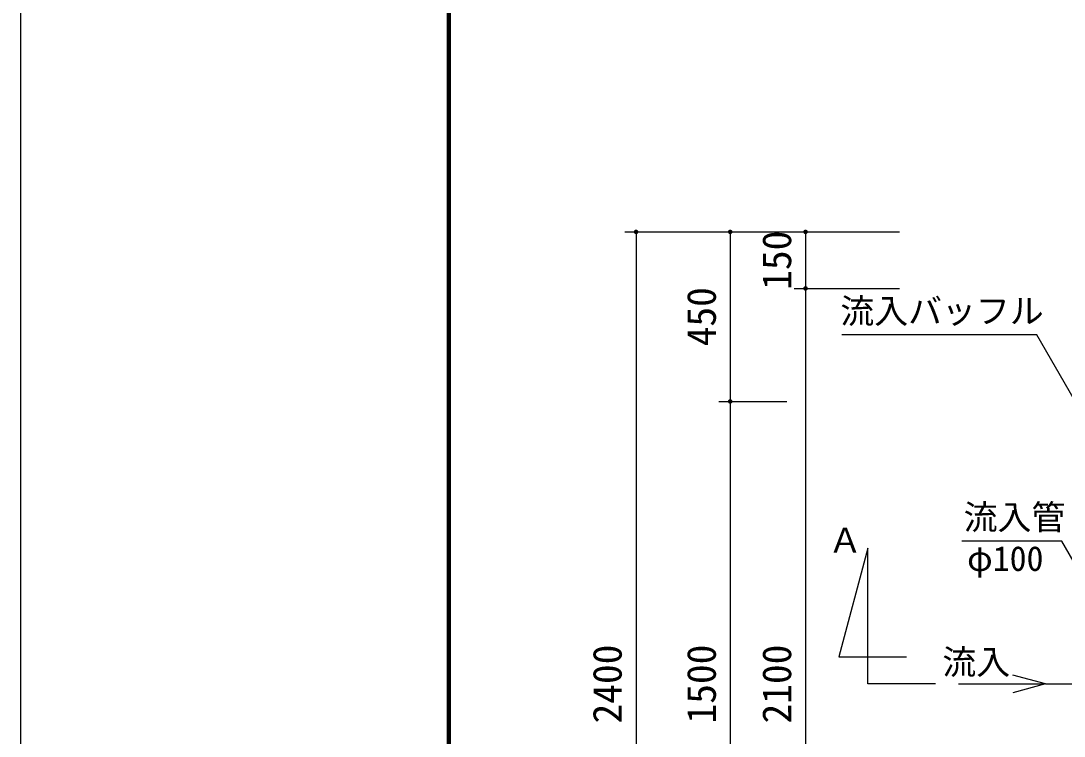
# Model space of a CAD drawing. Units: millimetres, scale not verified. Extents: x -8910 to 8910, y -6308 to 6308.
# Drawn here: x -8910 to -6140, y 617 to 2515 of the extents above; entities that cross this region are included whole.
import ezdxf
from ezdxf.enums import TextEntityAlignment as Align

# ---------------------------------------------------------------- set-up
doc = ezdxf.new("R2010")
doc.units = ezdxf.units.MM
doc.header["$LTSCALE"] = 30
doc.linetypes.add('CHAIN1', pattern=[8, 5, -1, 1, -1])
for name, color, linetype, lineweight in [('0-0_製作', 5, 'Continuous', 25), ('0-1_空気管', 3, 'Continuous', 25), ('0-3_寸法', 92, 'Continuous', 25), ('0-D_文字', 7, 'Continuous', 25), ('1-0_図面枠', 7, 'Continuous', 25), ('1-1_Axis_waku', 7, 'Continuous', 25)]:
    doc.layers.add(name, color=color, linetype=linetype, lineweight=lineweight)
doc.styles.add('ＭＳ ゴシック', font='')
doc.styles.get('ＭＳ ゴシック').set_extended_font_data('MS Gothic')

msp = doc.modelspace()

# ---------------------------------------------------------------- linework, layer by layer
at = {"layer": '0-0_製作', "color": 2}
for p, q in [((-7306.73, 1955.16), (-6826.73, 1955.16)), ((-7056.73, 1955.16), (-6826.73, 1955.16)), ((-6856.73, 1955.16), (-6577.17, 1955.16)), ((-6856.73, 1805.16), (-6577.17, 1805.16)), ((-7056.73, 1505.16), (-6876.48, 1505.16))]:
    msp.add_line(p, q, dxfattribs=at)
at = {"layer": '0-0_製作'}
for points in [[(-7281.79, 1958.38), (-7282.73, 1955.16), (-7282.71, 1955.54)], [(-7281.79, 1958.38), (-7276.73, 1955.16), (-7282.73, 1955.16)], [(-7276.73, 1955.16), (-7282.68, 1954.41), (-7282.73, 1955.16)], [(-7281.79, 1958.38), (-7282.71, 1955.54), (-7282.15, 1957.72)], [(-7282.15, 1957.72), (-7282.71, 1955.54), (-7282.62, 1956.29)], [(-7276.73, 1955.16), (-7282.54, 1953.67), (-7282.68, 1954.41)], [(-7282.15, 1957.72), (-7282.62, 1956.29), (-7282.43, 1957.02)], [(-7276.73, 1955.16), (-7282.3, 1952.95), (-7282.54, 1953.67)], [(-7276.73, 1955.16), (-7281.98, 1952.27), (-7282.3, 1952.95)], [(-7276.73, 1955.16), (-7281.58, 1951.63), (-7281.98, 1952.27)], [(-7281.35, 1958.99), (-7276.73, 1955.16), (-7281.79, 1958.38)], [(-7276.73, 1955.16), (-7281.1, 1951.05), (-7281.58, 1951.63)], [(-7280.83, 1959.54), (-7276.73, 1955.16), (-7281.35, 1958.99)], [(-7276.73, 1955.16), (-7280.55, 1950.54), (-7281.1, 1951.05)], [(-7280.25, 1960.02), (-7276.73, 1955.16), (-7280.83, 1959.54)], [(-7276.73, 1955.16), (-7279.94, 1950.1), (-7280.55, 1950.54)], [(-7279.62, 1960.42), (-7276.73, 1955.16), (-7280.25, 1960.02)], [(-7276.73, 1955.16), (-7279.28, 1949.73), (-7279.94, 1950.1)], [(-7278.93, 1960.74), (-7276.73, 1955.16), (-7279.62, 1960.42)], [(-7276.73, 1955.16), (-7278.58, 1949.46), (-7279.28, 1949.73)], [(-7278.22, 1960.97), (-7276.73, 1955.16), (-7278.93, 1960.74)], [(-7276.73, 1955.16), (-7277.85, 1949.27), (-7278.58, 1949.46)], [(-7277.48, 1961.11), (-7276.73, 1955.16), (-7278.22, 1960.97)], [(-7276.73, 1949.16), (-7277.85, 1949.27), (-7276.73, 1955.16)], [(-7276.73, 1949.16), (-7277.1, 1949.17), (-7277.85, 1949.27)], [(-7276.73, 1961.16), (-7276.73, 1955.16), (-7277.48, 1961.11)], [(-7276.35, 1961.15), (-7276.73, 1955.16), (-7276.73, 1961.16)], [(-7275.6, 1961.06), (-7276.73, 1955.16), (-7276.35, 1961.15)], [(-7274.87, 1960.87), (-7276.73, 1955.16), (-7275.6, 1961.06)], [(-7274.87, 1960.87), (-7270.73, 1955.16), (-7276.73, 1955.16)], [(-7270.73, 1955.16), (-7276.73, 1949.16), (-7276.73, 1955.16)], [(-7270.73, 1955.16), (-7275.97, 1949.21), (-7276.73, 1949.16)], [(-7270.73, 1955.16), (-7275.23, 1949.35), (-7275.97, 1949.21)], [(-7270.73, 1955.16), (-7274.52, 1949.58), (-7275.23, 1949.35)], [(-7274.17, 1960.59), (-7270.73, 1955.16), (-7274.87, 1960.87)], [(-7270.73, 1955.16), (-7273.84, 1949.9), (-7274.52, 1949.58)], [(-7273.51, 1960.23), (-7270.73, 1955.16), (-7274.17, 1960.59)], [(-7270.73, 1955.16), (-7273.2, 1950.31), (-7273.84, 1949.9)], [(-7272.9, 1959.78), (-7270.73, 1955.16), (-7273.51, 1960.23)], [(-7270.73, 1955.16), (-7272.62, 1950.79), (-7273.2, 1950.31)], [(-7272.35, 1959.27), (-7270.73, 1955.16), (-7272.9, 1959.78)], [(-7270.73, 1955.16), (-7272.1, 1951.34), (-7272.62, 1950.79)], [(-7271.87, 1958.69), (-7270.73, 1955.16), (-7272.35, 1959.27)], [(-7270.73, 1955.16), (-7271.66, 1951.95), (-7272.1, 1951.34)], [(-7271.47, 1958.05), (-7270.73, 1955.16), (-7271.87, 1958.69)], [(-7270.73, 1955.16), (-7271.3, 1952.61), (-7271.66, 1951.95)], [(-7271.15, 1957.37), (-7270.73, 1955.16), (-7271.47, 1958.05)], [(-7270.74, 1954.78), (-7271.3, 1952.61), (-7270.73, 1955.16)], [(-7270.83, 1954.04), (-7271.3, 1952.61), (-7270.74, 1954.78)], [(-7270.83, 1954.04), (-7271.02, 1953.31), (-7271.3, 1952.61)], [(-7270.91, 1956.65), (-7270.73, 1955.16), (-7271.15, 1957.37)], [(-7270.77, 1955.91), (-7270.73, 1955.16), (-7270.91, 1956.65)], [(-7031.79, 1958.38), (-7032.73, 1955.16), (-7032.71, 1955.54)], [(-7031.79, 1958.38), (-7026.73, 1955.16), (-7032.73, 1955.16)], [(-7026.73, 1955.16), (-7032.68, 1954.41), (-7032.73, 1955.16)], [(-7031.79, 1958.38), (-7032.71, 1955.54), (-7032.15, 1957.72)], [(-7032.15, 1957.72), (-7032.71, 1955.54), (-7032.62, 1956.29)], [(-7026.73, 1955.16), (-7032.54, 1953.67), (-7032.68, 1954.41)], [(-7032.15, 1957.72), (-7032.62, 1956.29), (-7032.43, 1957.02)], [(-7026.73, 1955.16), (-7032.3, 1952.95), (-7032.54, 1953.67)], [(-7026.73, 1955.16), (-7031.98, 1952.27), (-7032.3, 1952.95)], [(-7026.73, 1955.16), (-7031.58, 1951.63), (-7031.98, 1952.27)], [(-7031.35, 1958.99), (-7026.73, 1955.16), (-7031.79, 1958.38)], [(-7026.73, 1955.16), (-7031.1, 1951.05), (-7031.58, 1951.63)], [(-7030.83, 1959.54), (-7026.73, 1955.16), (-7031.35, 1958.99)], [(-7026.73, 1955.16), (-7030.55, 1950.54), (-7031.1, 1951.05)], [(-7030.25, 1960.02), (-7026.73, 1955.16), (-7030.83, 1959.54)], [(-7026.73, 1955.16), (-7029.94, 1950.1), (-7030.55, 1950.54)], [(-7029.62, 1960.42), (-7026.73, 1955.16), (-7030.25, 1960.02)], [(-7026.73, 1955.16), (-7029.28, 1949.73), (-7029.94, 1950.1)], [(-7028.93, 1960.74), (-7026.73, 1955.16), (-7029.62, 1960.42)], [(-7026.73, 1955.16), (-7028.58, 1949.46), (-7029.28, 1949.73)], [(-7028.22, 1960.97), (-7026.73, 1955.16), (-7028.93, 1960.74)], [(-7026.73, 1955.16), (-7027.85, 1949.27), (-7028.58, 1949.46)], [(-7027.48, 1961.11), (-7026.73, 1955.16), (-7028.22, 1960.97)], [(-7026.73, 1949.16), (-7027.85, 1949.27), (-7026.73, 1955.16)], [(-7026.73, 1949.16), (-7027.1, 1949.17), (-7027.85, 1949.27)], [(-7026.73, 1961.16), (-7026.73, 1955.16), (-7027.48, 1961.11)], [(-7026.35, 1961.15), (-7026.73, 1955.16), (-7026.73, 1961.16)], [(-7025.6, 1961.06), (-7026.73, 1955.16), (-7026.35, 1961.15)], [(-7024.87, 1960.87), (-7026.73, 1955.16), (-7025.6, 1961.06)], [(-7024.87, 1960.87), (-7020.73, 1955.16), (-7026.73, 1955.16)], [(-7020.73, 1955.16), (-7026.73, 1949.16), (-7026.73, 1955.16)], [(-7020.73, 1955.16), (-7025.97, 1949.21), (-7026.73, 1949.16)], [(-7020.73, 1955.16), (-7025.23, 1949.35), (-7025.97, 1949.21)], [(-7020.73, 1955.16), (-7024.52, 1949.58), (-7025.23, 1949.35)], [(-7024.17, 1960.59), (-7020.73, 1955.16), (-7024.87, 1960.87)], [(-7020.73, 1955.16), (-7023.84, 1949.9), (-7024.52, 1949.58)], [(-7023.51, 1960.23), (-7020.73, 1955.16), (-7024.17, 1960.59)], [(-7020.73, 1955.16), (-7023.2, 1950.31), (-7023.84, 1949.9)], [(-7022.9, 1959.78), (-7020.73, 1955.16), (-7023.51, 1960.23)], [(-7020.73, 1955.16), (-7022.62, 1950.79), (-7023.2, 1950.31)], [(-7022.35, 1959.27), (-7020.73, 1955.16), (-7022.9, 1959.78)], [(-7020.73, 1955.16), (-7022.1, 1951.34), (-7022.62, 1950.79)], [(-7021.87, 1958.69), (-7020.73, 1955.16), (-7022.35, 1959.27)], [(-7020.73, 1955.16), (-7021.66, 1951.95), (-7022.1, 1951.34)], [(-7021.47, 1958.05), (-7020.73, 1955.16), (-7021.87, 1958.69)], [(-7020.73, 1955.16), (-7021.3, 1952.61), (-7021.66, 1951.95)], [(-7021.15, 1957.37), (-7020.73, 1955.16), (-7021.47, 1958.05)], [(-7020.74, 1954.78), (-7021.3, 1952.61), (-7020.73, 1955.16)], [(-7020.83, 1954.04), (-7021.3, 1952.61), (-7020.74, 1954.78)], [(-7020.83, 1954.04), (-7021.02, 1953.31), (-7021.3, 1952.61)], [(-7020.91, 1956.65), (-7020.73, 1955.16), (-7021.15, 1957.37)], [(-7020.77, 1955.91), (-7020.73, 1955.16), (-7020.91, 1956.65)], [(-6831.79, 1958.38), (-6832.73, 1955.16), (-6832.71, 1955.54)], [(-6831.79, 1958.38), (-6826.73, 1955.16), (-6832.73, 1955.16)], [(-6826.73, 1955.16), (-6832.68, 1954.41), (-6832.73, 1955.16)], [(-6831.79, 1958.38), (-6832.71, 1955.54), (-6832.15, 1957.72)], [(-6832.15, 1957.72), (-6832.71, 1955.54), (-6832.62, 1956.29)], [(-6826.73, 1955.16), (-6832.54, 1953.67), (-6832.68, 1954.41)], [(-6832.15, 1957.72), (-6832.62, 1956.29), (-6832.43, 1957.02)], [(-6826.73, 1955.16), (-6832.3, 1952.95), (-6832.54, 1953.67)], [(-6826.73, 1955.16), (-6831.98, 1952.27), (-6832.3, 1952.95)], [(-6826.73, 1955.16), (-6831.58, 1951.63), (-6831.98, 1952.27)], [(-6831.35, 1958.99), (-6826.73, 1955.16), (-6831.79, 1958.38)], [(-6826.73, 1955.16), (-6831.1, 1951.05), (-6831.58, 1951.63)], [(-6830.83, 1959.54), (-6826.73, 1955.16), (-6831.35, 1958.99)], [(-6826.73, 1955.16), (-6830.55, 1950.54), (-6831.1, 1951.05)], [(-6830.25, 1960.02), (-6826.73, 1955.16), (-6830.83, 1959.54)], [(-6826.73, 1955.16), (-6829.94, 1950.1), (-6830.55, 1950.54)], [(-6829.62, 1960.42), (-6826.73, 1955.16), (-6830.25, 1960.02)], [(-6826.73, 1955.16), (-6829.28, 1949.73), (-6829.94, 1950.1)], [(-6828.93, 1960.74), (-6826.73, 1955.16), (-6829.62, 1960.42)], [(-6826.73, 1955.16), (-6828.58, 1949.46), (-6829.28, 1949.73)], [(-6828.22, 1960.97), (-6826.73, 1955.16), (-6828.93, 1960.74)], [(-6826.73, 1955.16), (-6827.85, 1949.27), (-6828.58, 1949.46)], [(-6827.48, 1961.11), (-6826.73, 1955.16), (-6828.22, 1960.97)], [(-6826.73, 1949.16), (-6827.85, 1949.27), (-6826.73, 1955.16)], [(-6826.73, 1949.16), (-6827.1, 1949.17), (-6827.85, 1949.27)], [(-6826.73, 1961.16), (-6826.73, 1955.16), (-6827.48, 1961.11)], [(-6826.35, 1961.15), (-6826.73, 1955.16), (-6826.73, 1961.16)], [(-6825.6, 1961.06), (-6826.73, 1955.16), (-6826.35, 1961.15)], [(-6824.87, 1960.87), (-6826.73, 1955.16), (-6825.6, 1961.06)], [(-6824.87, 1960.87), (-6820.73, 1955.16), (-6826.73, 1955.16)], [(-6820.73, 1955.16), (-6826.73, 1949.16), (-6826.73, 1955.16)], [(-6820.73, 1955.16), (-6825.97, 1949.21), (-6826.73, 1949.16)], [(-6820.73, 1955.16), (-6825.23, 1949.35), (-6825.97, 1949.21)], [(-6820.73, 1955.16), (-6824.52, 1949.58), (-6825.23, 1949.35)], [(-6824.17, 1960.59), (-6820.73, 1955.16), (-6824.87, 1960.87)], [(-6820.73, 1955.16), (-6823.84, 1949.9), (-6824.52, 1949.58)], [(-6823.51, 1960.23), (-6820.73, 1955.16), (-6824.17, 1960.59)], [(-6820.73, 1955.16), (-6823.2, 1950.31), (-6823.84, 1949.9)], [(-6822.9, 1959.78), (-6820.73, 1955.16), (-6823.51, 1960.23)], [(-6820.73, 1955.16), (-6822.62, 1950.79), (-6823.2, 1950.31)], [(-6822.35, 1959.27), (-6820.73, 1955.16), (-6822.9, 1959.78)], [(-6820.73, 1955.16), (-6822.1, 1951.34), (-6822.62, 1950.79)], [(-6821.87, 1958.69), (-6820.73, 1955.16), (-6822.35, 1959.27)], [(-6820.73, 1955.16), (-6821.66, 1951.95), (-6822.1, 1951.34)], [(-6821.47, 1958.05), (-6820.73, 1955.16), (-6821.87, 1958.69)], [(-6820.73, 1955.16), (-6821.3, 1952.61), (-6821.66, 1951.95)], [(-6821.15, 1957.37), (-6820.73, 1955.16), (-6821.47, 1958.05)], [(-6820.74, 1954.78), (-6821.3, 1952.61), (-6820.73, 1955.16)], [(-6820.83, 1954.04), (-6821.3, 1952.61), (-6820.74, 1954.78)], [(-6820.83, 1954.04), (-6821.02, 1953.31), (-6821.3, 1952.61)], [(-6820.91, 1956.65), (-6820.73, 1955.16), (-6821.15, 1957.37)], [(-6820.77, 1955.91), (-6820.73, 1955.16), (-6820.91, 1956.65)], [(-6831.79, 1808.38), (-6832.73, 1805.16), (-6832.71, 1805.54)], [(-6831.79, 1808.38), (-6826.73, 1805.16), (-6832.73, 1805.16)], [(-6826.73, 1805.16), (-6832.68, 1804.41), (-6832.73, 1805.16)], [(-6831.79, 1808.38), (-6832.71, 1805.54), (-6832.15, 1807.72)], [(-6832.15, 1807.72), (-6832.71, 1805.54), (-6832.62, 1806.29)], [(-6826.73, 1805.16), (-6832.54, 1803.67), (-6832.68, 1804.41)], [(-6832.15, 1807.72), (-6832.62, 1806.29), (-6832.43, 1807.02)], [(-6826.73, 1805.16), (-6832.3, 1802.95), (-6832.54, 1803.67)], [(-6826.73, 1805.16), (-6831.98, 1802.27), (-6832.3, 1802.95)], [(-6826.73, 1805.16), (-6831.58, 1801.63), (-6831.98, 1802.27)], [(-6831.35, 1808.99), (-6826.73, 1805.16), (-6831.79, 1808.38)], [(-6826.73, 1805.16), (-6831.1, 1801.05), (-6831.58, 1801.63)], [(-6830.83, 1809.54), (-6826.73, 1805.16), (-6831.35, 1808.99)], [(-6826.73, 1805.16), (-6830.55, 1800.54), (-6831.1, 1801.05)], [(-6830.25, 1810.02), (-6826.73, 1805.16), (-6830.83, 1809.54)], [(-6826.73, 1805.16), (-6829.94, 1800.1), (-6830.55, 1800.54)], [(-6829.62, 1810.42), (-6826.73, 1805.16), (-6830.25, 1810.02)], [(-6826.73, 1805.16), (-6829.28, 1799.73), (-6829.94, 1800.1)], [(-6828.93, 1810.74), (-6826.73, 1805.16), (-6829.62, 1810.42)], [(-6826.73, 1805.16), (-6828.58, 1799.45), (-6829.28, 1799.73)], [(-6828.22, 1810.97), (-6826.73, 1805.16), (-6828.93, 1810.74)], [(-6826.73, 1805.16), (-6827.85, 1799.27), (-6828.58, 1799.45)], [(-6827.48, 1811.11), (-6826.73, 1805.16), (-6828.22, 1810.97)], [(-6826.73, 1799.16), (-6827.85, 1799.27), (-6826.73, 1805.16)], [(-6826.73, 1811.16), (-6826.73, 1805.16), (-6827.48, 1811.11)], [(-6826.35, 1811.15), (-6826.73, 1805.16), (-6826.73, 1811.16)], [(-6825.6, 1811.05), (-6826.73, 1805.16), (-6826.35, 1811.15)], [(-6824.87, 1810.87), (-6826.73, 1805.16), (-6825.6, 1811.05)], [(-6824.87, 1810.87), (-6820.73, 1805.16), (-6826.73, 1805.16)], [(-6820.73, 1805.16), (-6826.73, 1799.16), (-6826.73, 1805.16)], [(-6820.73, 1805.16), (-6825.97, 1799.21), (-6826.73, 1799.16)], [(-6820.73, 1805.16), (-6825.23, 1799.35), (-6825.97, 1799.21)], [(-6820.73, 1805.16), (-6824.52, 1799.58), (-6825.23, 1799.35)], [(-6824.17, 1810.59), (-6820.73, 1805.16), (-6824.87, 1810.87)], [(-6820.73, 1805.16), (-6823.84, 1799.9), (-6824.52, 1799.58)], [(-6823.51, 1810.23), (-6820.73, 1805.16), (-6824.17, 1810.59)], [(-6820.73, 1805.16), (-6823.2, 1800.31), (-6823.84, 1799.9)], [(-6822.9, 1809.78), (-6820.73, 1805.16), (-6823.51, 1810.23)], [(-6820.73, 1805.16), (-6822.62, 1800.79), (-6823.2, 1800.31)], [(-6822.35, 1809.27), (-6820.73, 1805.16), (-6822.9, 1809.78)], [(-6820.73, 1805.16), (-6822.1, 1801.34), (-6822.62, 1800.79)], [(-6821.87, 1808.69), (-6820.73, 1805.16), (-6822.35, 1809.27)], [(-6820.73, 1805.16), (-6821.66, 1801.95), (-6822.1, 1801.34)], [(-6821.47, 1808.05), (-6820.73, 1805.16), (-6821.87, 1808.69)], [(-6820.73, 1805.16), (-6821.3, 1802.61), (-6821.66, 1801.95)], [(-6821.15, 1807.37), (-6820.73, 1805.16), (-6821.47, 1808.05)], [(-6820.74, 1804.78), (-6821.3, 1802.61), (-6820.73, 1805.16)], [(-6820.83, 1804.04), (-6821.3, 1802.61), (-6820.74, 1804.78)], [(-6820.83, 1804.04), (-6821.02, 1803.31), (-6821.3, 1802.61)], [(-6820.91, 1806.65), (-6820.73, 1805.16), (-6821.15, 1807.37)], [(-6820.77, 1805.91), (-6820.73, 1805.16), (-6820.91, 1806.65)], [(-6826.73, 1799.16), (-6827.1, 1799.17), (-6827.85, 1799.27)], [(-7032.15, 1507.71), (-7032.73, 1505.16), (-7032.71, 1505.54)], [(-7032.15, 1507.71), (-7026.73, 1505.16), (-7032.73, 1505.16)], [(-7026.73, 1505.16), (-7032.68, 1504.41), (-7032.73, 1505.16)], [(-7032.15, 1507.71), (-7032.71, 1505.54), (-7032.43, 1507.01)], [(-7032.43, 1507.01), (-7032.71, 1505.54), (-7032.62, 1506.28)], [(-7026.73, 1505.16), (-7032.54, 1503.67), (-7032.68, 1504.41)], [(-7026.73, 1505.16), (-7032.3, 1502.95), (-7032.54, 1503.67)], [(-7026.73, 1505.16), (-7031.98, 1502.27), (-7032.3, 1502.95)], [(-7031.79, 1508.37), (-7026.73, 1505.16), (-7032.15, 1507.71)], [(-7026.73, 1505.16), (-7031.58, 1501.63), (-7031.98, 1502.27)], [(-7031.35, 1508.98), (-7026.73, 1505.16), (-7031.79, 1508.37)], [(-7026.73, 1505.16), (-7031.1, 1501.05), (-7031.58, 1501.63)], [(-7030.83, 1509.53), (-7026.73, 1505.16), (-7031.35, 1508.98)], [(-7026.73, 1505.16), (-7030.55, 1500.54), (-7031.1, 1501.05)], [(-7030.25, 1510.01), (-7026.73, 1505.16), (-7030.83, 1509.53)], [(-7026.73, 1505.16), (-7029.94, 1500.09), (-7030.55, 1500.54)], [(-7029.62, 1510.42), (-7026.73, 1505.16), (-7030.25, 1510.01)], [(-7026.73, 1505.16), (-7029.28, 1499.73), (-7029.94, 1500.09)], [(-7028.93, 1510.74), (-7026.73, 1505.16), (-7029.62, 1510.42)], [(-7026.73, 1505.16), (-7028.58, 1499.45), (-7029.28, 1499.73)], [(-7028.22, 1510.97), (-7026.73, 1505.16), (-7028.93, 1510.74)], [(-7026.73, 1505.16), (-7027.85, 1499.27), (-7028.58, 1499.45)], [(-7027.48, 1511.11), (-7026.73, 1505.16), (-7028.22, 1510.97)], [(-7026.73, 1499.16), (-7027.85, 1499.27), (-7026.73, 1505.16)], [(-7026.73, 1499.16), (-7027.1, 1499.17), (-7027.85, 1499.27)], [(-7026.73, 1511.16), (-7026.73, 1505.16), (-7027.48, 1511.11)], [(-7026.35, 1511.15), (-7026.73, 1505.16), (-7026.73, 1511.16)], [(-7025.6, 1511.05), (-7026.73, 1505.16), (-7026.35, 1511.15)], [(-7024.87, 1510.87), (-7026.73, 1505.16), (-7025.6, 1511.05)], [(-7024.87, 1510.87), (-7020.73, 1505.16), (-7026.73, 1505.16)], [(-7020.73, 1505.16), (-7026.73, 1499.16), (-7026.73, 1505.16)], [(-7020.73, 1505.16), (-7025.97, 1499.21), (-7026.73, 1499.16)], [(-7020.73, 1505.16), (-7025.23, 1499.35), (-7025.97, 1499.21)], [(-7020.73, 1505.16), (-7024.52, 1499.58), (-7025.23, 1499.35)], [(-7024.17, 1510.59), (-7020.73, 1505.16), (-7024.87, 1510.87)], [(-7020.73, 1505.16), (-7023.84, 1499.9), (-7024.52, 1499.58)], [(-7023.51, 1510.23), (-7020.73, 1505.16), (-7024.17, 1510.59)], [(-7020.73, 1505.16), (-7023.2, 1500.31), (-7023.84, 1499.9)], [(-7022.9, 1509.78), (-7020.73, 1505.16), (-7023.51, 1510.23)], [(-7020.73, 1505.16), (-7022.62, 1500.79), (-7023.2, 1500.31)], [(-7022.35, 1509.27), (-7020.73, 1505.16), (-7022.9, 1509.78)], [(-7020.73, 1505.16), (-7022.1, 1501.33), (-7022.62, 1500.79)], [(-7021.87, 1508.69), (-7020.73, 1505.16), (-7022.35, 1509.27)], [(-7020.73, 1505.16), (-7021.66, 1501.94), (-7022.1, 1501.33)], [(-7021.47, 1508.05), (-7020.73, 1505.16), (-7021.87, 1508.69)], [(-7020.73, 1505.16), (-7021.3, 1502.6), (-7021.66, 1501.94)], [(-7021.15, 1507.37), (-7020.73, 1505.16), (-7021.47, 1508.05)], [(-7020.73, 1505.16), (-7021.02, 1503.31), (-7021.3, 1502.6)], [(-7020.91, 1506.65), (-7020.73, 1505.16), (-7021.15, 1507.37)], [(-7020.74, 1504.78), (-7021.02, 1503.31), (-7020.73, 1505.16)], [(-7020.83, 1504.04), (-7021.02, 1503.31), (-7020.74, 1504.78)], [(-7020.77, 1505.91), (-7020.73, 1505.16), (-7020.91, 1506.65)]]:
    msp.add_solid(points, dxfattribs=at)
at = {"layer": '0-1_空気管', "color": 2}
for p, q in [((-7276.73, 1955.16), (-7276.73, -444.84)), ((-6826.73, 1955.16), (-6826.73, 1805.16)), ((-6826.73, 1805.16), (-6826.73, -294.84))]:
    msp.add_line(p, q, dxfattribs=at)
at = {"layer": '0-1_空気管', "color": 4}
for p, q in [((-6189.79, 755.16), (-6276.73, 778.46)), ((-6420.99, 755.16), (-6196.03, 755.16)), ((-6189.79, 755.16), (-6276.73, 731.87))]:
    msp.add_line(p, q, dxfattribs=at)
at = {"layer": '0-1_空気管', "linetype": 'CHAIN1'}
msp.add_line((-6189.79, 755.16), (-3120.28, 755.16), dxfattribs=at)
at = {"layer": '0-1_空気管'}
msp.add_lwpolyline([(-6481.47, 755.29), (-6661.47, 755.29), (-6661.47, 1115.29), (-6738.64, 827.29), (-6558.64, 827.29)], dxfattribs=at)
at = {"layer": '0-3_寸法', "color": 2}
for p, q in [((-7026.73, 1955.16), (-7026.73, 1505.16)), ((-7026.73, 1505.16), (-7026.73, 5.16))]:
    msp.add_line(p, q, dxfattribs=at)
at = {"layer": '0-D_文字', "color": 3}
for points in [[(-5753.37, 886.43), (-6212.41, 1681.5), (-6730.41, 1681.5)], [(-5934.18, 767.16), (-6146.05, 1134.14), (-6412.05, 1134.14)]]:
    msp.add_lwpolyline(points, dxfattribs=at)
at = {"layer": '1-0_図面枠'}
msp.add_lwpolyline([(-8910, -6307.5), (-8910, 6307.5), (8910, 6307.5), (8910, -6307.5)], close=True, dxfattribs=at)
at = {"layer": '1-1_Axis_waku'}
for p, q in [((-7778.4, 5769.9), (-7778.4, -5814.9)), ((-7777.8, 5769.3), (-7777.8, -5814.3)), ((-7777.2, 5768.7), (-7777.2, -5813.7)), ((-7776.6, 5768.1), (-7776.6, -5813.1)), ((-7776, 5767.5), (-7776, -5812.5)), ((-7775.4, 5766.9), (-7775.4, -5811.9)), ((-7774.8, 5766.3), (-7774.8, -5811.3)), ((-7774.2, 5765.7), (-7774.2, -5810.7)), ((-7773.6, 5765.1), (-7773.6, -5810.1)), ((-7773, 5764.5), (-7773, -5809.5)), ((-7772.4, 5763.9), (-7772.4, -5808.9)), ((-7771.8, 5763.3), (-7771.8, -5808.3)), ((-7771.2, 5762.7), (-7771.2, -5807.7)), ((-7770.6, 5762.1), (-7770.6, -5807.1)), ((-7770, 5761.5), (-7770, -5806.5))]:
    msp.add_line(p, q, dxfattribs=at)

# ---------------------------------------------------------------- texts
at = {"layer": '0-0_製作', "color": 4, "style": 'ＭＳ ゴシック'}
for s, p in [('150', (-6841.73, 1801.41)), ('450', (-7041.73, 1651.41)), ('2400', (-7291.73, 650.16)), ('1500', (-7041.73, 650.16)), ('2100', (-6841.73, 650.16))]:
    msp.add_text(s, height=76.98, rotation=90, dxfattribs=at).set_placement(p, align=Align.BOTTOM_LEFT)
at = {"layer": '0-1_空気管', "color": 4, "style": 'ＭＳ ゴシック'}
for s, p in [('Ａ', (-6766.6, 1084.14)), ('流入', (-6463.62, 760.81))]:
    msp.add_text(s, height=65.98, dxfattribs=at).set_placement(p, align=Align.BOTTOM_LEFT)
at = {"layer": '0-D_文字', "color": 4, "style": 'ＭＳ ゴシック'}
for s, p in [('流入バッフル', (-6734.41, 1692.5)), ('流入管', (-6407.05, 1145.14)), ('φ100', (-6397.96, 1035.34))]:
    msp.add_text(s, height=65.98, dxfattribs=at).set_placement(p, align=Align.BOTTOM_LEFT)

doc.saveas('drawing.dxf')
